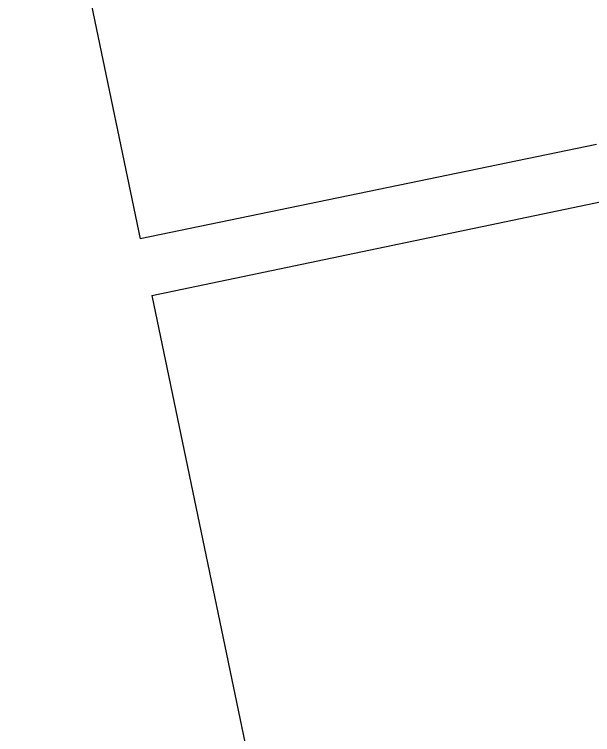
# Model space of a CAD drawing. Header units: inches. Extents: x 5 to 2671, y 4 to 1117.
# Drawn here: x 1799.3 to 1841.1, y 387.8 to 439.8 of the extents above; entities that cross this region are included whole.
import ezdxf

# ---------------------------------------------------------------- set-up
doc = ezdxf.new("R2010")
doc.units = ezdxf.units.IN
doc.header["$MEASUREMENT"] = 0

msp = doc.modelspace()

# ---------------------------------------------------------------- linework, layer by layer
for p, q in [((1799.345, 467.129), (1808.422, 423.597)), ((1841.389, 430.406), (1808.422, 423.597)), ((1809.27, 419.528), (1842.346, 426.416)), ((1809.27, 419.528), (1839.959, 272.347))]:
    msp.add_line(p, q)
msp.add_arc((213.647, 8040.96), 7940.723, 281.6946282, 285.8270521)

doc.saveas('drawing.dxf')
